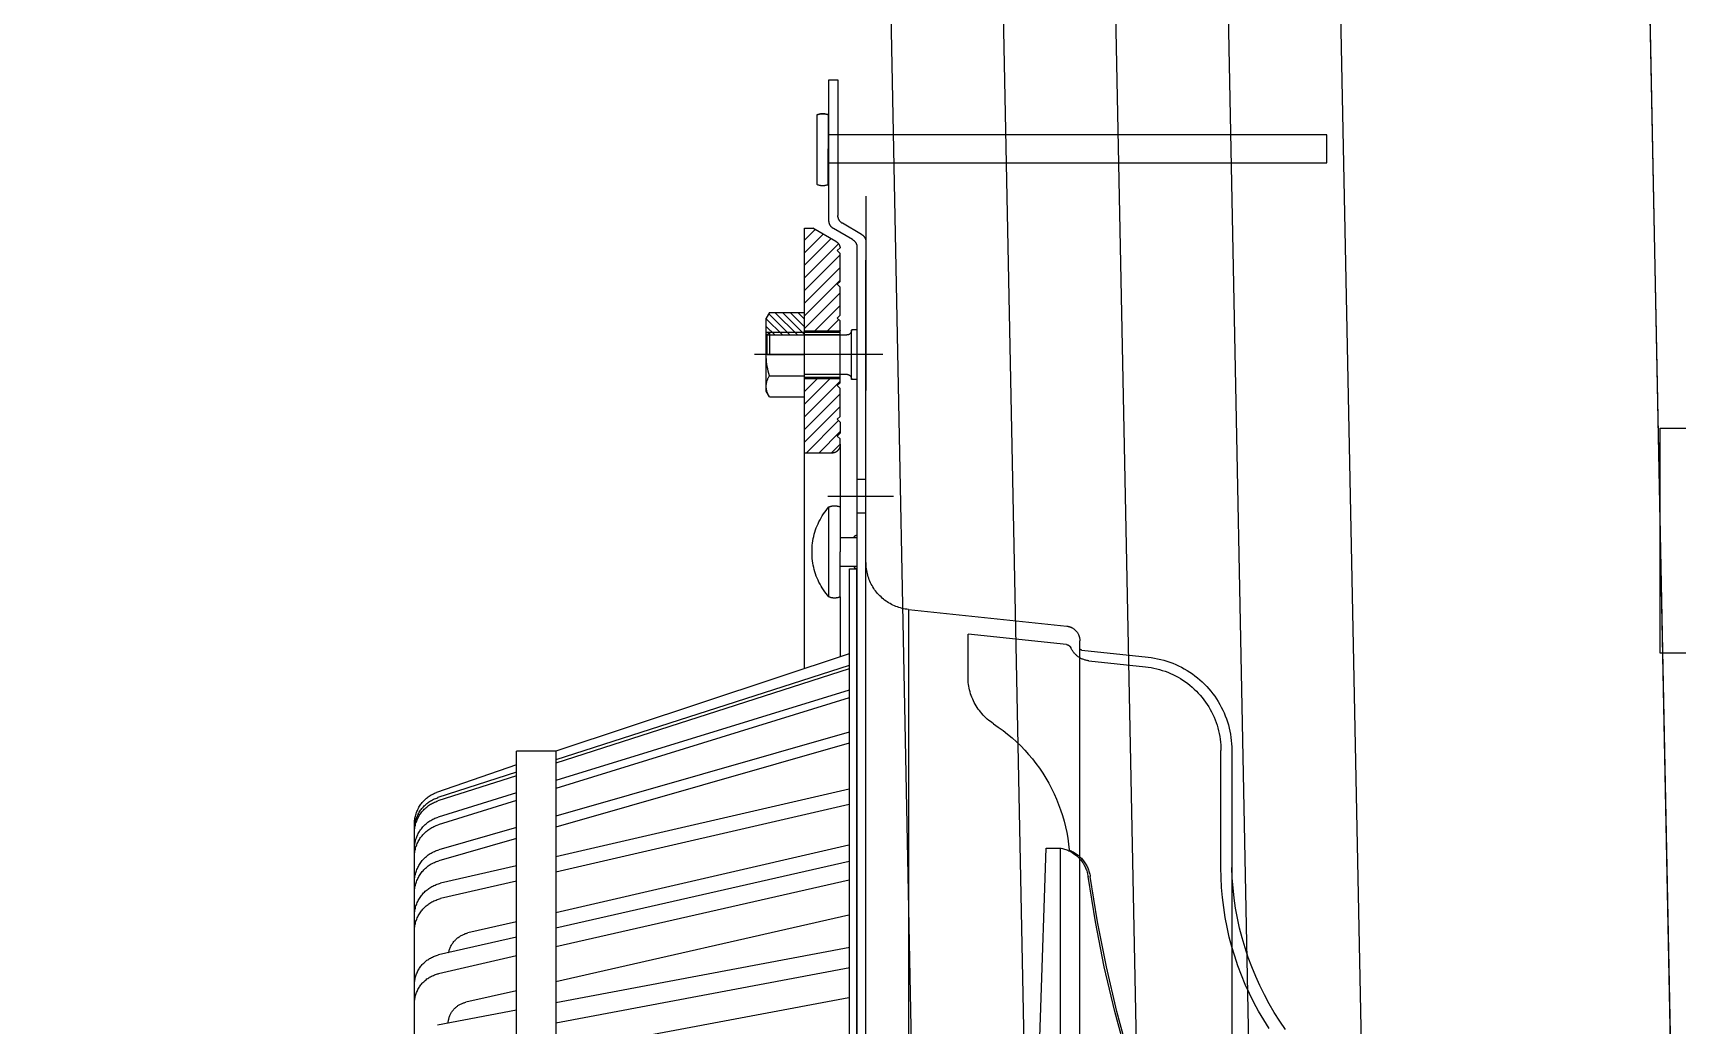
# Model space of a CAD drawing. Header units: centimetres. Extents: x 26569 to 160723, y -3143 to 14565.
# Drawn here: x 45809.12 to 45823.74, y 453.59 to 462.41 of the extents above; entities that cross this region are included whole.
import ezdxf

# ---------------------------------------------------------------- set-up
doc = ezdxf.new("R2010")
doc.units = ezdxf.units.CM
doc.header["$LTSCALE"] = 100
for name, color, linetype in [('A-ELEV-01', 255, 'Continuous'), ('A-WALL-INSL', 249, 'Continuous'), ('A-WALL-SNWPNL', 200, 'Continuous'), ('M-PIPE', 235, 'Continuous'), ('S-STEL', 3, 'Continuous')]:
    doc.layers.add(name, color=color, linetype=linetype)
doc.linetypes.add('BATTING', pattern='A,0.00254,-2.54,[134,ltypeshp.shx,S=2.54,R=0,X=-2.54,Y=0],-5.08,[134,ltypeshp.shx,S=2.54,R=180,X=2.54,Y=0],-2.54', length=10.16254)

# ---------------------------------------------------------------- blocks, each defined once
blk = doc.blocks.new('SYPHONKES')
at = {"linetype": 'ByBlock', "lineweight": -2}
for points in [[(-9.959, 21.149), (-9.98, 21.149), (-10.001, 21.148), (-10.022, 21.146), (-10.043, 21.143), (-10.063, 21.14), (-10.084, 21.136), (-10.104, 21.131), (-10.125, 21.126), (-10.145, 21.12), (-10.164, 21.113), (-10.184, 21.105), (-10.203, 21.097), (-10.222, 21.088), (-10.241, 21.079), (-10.259, 21.069), (-10.277, 21.058), (-10.295, 21.047), (-10.312, 21.035), (-10.329, 21.022), (-10.345, 21.009), (-10.361, 20.995), (-10.376, 20.981), (-10.391, 20.966), (-10.405, 20.95), (-10.419, 20.935), (-10.432, 20.918), (-10.445, 20.902), (-10.457, 20.884), (-10.468, 20.867), (-10.479, 20.849), (-10.489, 20.831), (-10.499, 20.812), (-10.508, 20.793), (-10.516, 20.774), (-10.523, 20.754)], [(-9.859, 21.149), (-9.88, 21.149), (-9.9, 21.148), (-9.92, 21.146), (-9.941, 21.144), (-9.961, 21.141), (-9.981, 21.137), (-10.001, 21.132), (-10.021, 21.127), (-10.04, 21.121), (-10.06, 21.115), (-10.079, 21.108), (-10.098, 21.1), (-10.116, 21.091), (-10.135, 21.082), (-10.153, 21.073), (-10.17, 21.062), (-10.188, 21.051), (-10.205, 21.04), (-10.221, 21.028), (-10.237, 21.015), (-10.253, 21.002), (-10.268, 20.988), (-10.283, 20.974), (-10.297, 20.959), (-10.311, 20.944), (-10.324, 20.929), (-10.337, 20.913), (-10.349, 20.896), (-10.36, 20.879), (-10.371, 20.862), (-10.382, 20.844), (-10.392, 20.826), (-10.401, 20.808), (-10.409, 20.79), (-10.417, 20.771), (-10.424, 20.752), (-10.431, 20.732)], [(-9.799, 21.149), (-9.82, 21.149), (-9.84, 21.148), (-9.86, 21.146), (-9.881, 21.144), (-9.901, 21.141), (-9.921, 21.137), (-9.941, 21.132), (-9.961, 21.127), (-9.98, 21.121), (-10, 21.115), (-10.019, 21.108), (-10.038, 21.1), (-10.057, 21.091), (-10.075, 21.082), (-10.093, 21.073), (-10.111, 21.062), (-10.128, 21.051), (-10.145, 21.04), (-10.161, 21.028), (-10.177, 21.015), (-10.193, 21.002), (-10.208, 20.988), (-10.223, 20.974), (-10.237, 20.96), (-10.251, 20.944), (-10.264, 20.929), (-10.277, 20.913), (-10.289, 20.896), (-10.301, 20.879), (-10.312, 20.862), (-10.322, 20.844), (-10.332, 20.826), (-10.341, 20.808), (-10.349, 20.79), (-10.357, 20.771), (-10.365, 20.752), (-10.371, 20.732)], [(-9.512, 21.149), (-9.533, 21.149), (-9.553, 21.148), (-9.574, 21.146), (-9.595, 21.144), (-9.615, 21.14), (-9.635, 21.136), (-9.655, 21.132), (-9.675, 21.127), (-9.695, 21.121), (-9.715, 21.114), (-9.734, 21.107), (-9.753, 21.099), (-9.772, 21.09), (-9.79, 21.081), (-9.808, 21.071), (-9.826, 21.061), (-9.843, 21.05), (-9.86, 21.038), (-9.877, 21.026), (-9.893, 21.013), (-9.909, 21), (-9.924, 20.986), (-9.939, 20.971), (-9.953, 20.956), (-9.967, 20.941), (-9.98, 20.925), (-9.993, 20.909), (-10.005, 20.892), (-10.016, 20.875), (-10.027, 20.857), (-10.038, 20.84), (-10.047, 20.821), (-10.056, 20.803), (-10.065, 20.784), (-10.073, 20.765), (-10.08, 20.745), (-10.086, 20.726)], [(0.002, 21.149), (-9.959, 21.149)], [(-9.372, 21.149), (-9.393, 21.149), (-9.413, 21.148), (-9.434, 21.146), (-9.455, 21.144), (-9.475, 21.14), (-9.495, 21.136), (-9.515, 21.132), (-9.535, 21.127), (-9.555, 21.121), (-9.575, 21.114), (-9.594, 21.107), (-9.613, 21.099), (-9.632, 21.09), (-9.65, 21.081), (-9.668, 21.071), (-9.686, 21.061), (-9.703, 21.05), (-9.72, 21.038), (-9.737, 21.026), (-9.753, 21.013), (-9.769, 21), (-9.784, 20.986), (-9.799, 20.971), (-9.813, 20.956), (-9.827, 20.941), (-9.84, 20.925), (-9.853, 20.909), (-9.865, 20.892), (-9.876, 20.875), (-9.887, 20.857), (-9.898, 20.839), (-9.907, 20.821), (-9.916, 20.803), (-9.925, 20.784), (-9.933, 20.765), (-9.94, 20.745), (-9.946, 20.726)], [(-8.926, 21.149), (-8.947, 21.149), (-8.968, 21.148), (-8.988, 21.146), (-9.009, 21.143), (-9.03, 21.14), (-9.051, 21.136), (-9.071, 21.131), (-9.091, 21.126), (-9.111, 21.12), (-9.131, 21.113), (-9.151, 21.105), (-9.17, 21.097), (-9.189, 21.088), (-9.208, 21.079), (-9.226, 21.069), (-9.244, 21.058), (-9.262, 21.047), (-9.279, 21.035), (-9.295, 21.022), (-9.312, 21.009), (-9.328, 20.995), (-9.343, 20.981), (-9.358, 20.966), (-9.372, 20.951), (-9.386, 20.935), (-9.399, 20.918), (-9.412, 20.902), (-9.424, 20.885), (-9.435, 20.867), (-9.446, 20.849), (-9.456, 20.831), (-9.465, 20.812), (-9.474, 20.793), (-9.483, 20.774), (-9.49, 20.754), (-9.497, 20.734), (-9.503, 20.714)], [(-8.731, 21.149), (-8.752, 21.149), (-8.772, 21.148), (-8.793, 21.146), (-8.814, 21.143), (-8.835, 21.14), (-8.855, 21.136), (-8.876, 21.131), (-8.896, 21.126), (-8.916, 21.12), (-8.936, 21.113), (-8.956, 21.105), (-8.975, 21.097), (-8.994, 21.088), (-9.013, 21.079), (-9.031, 21.069), (-9.049, 21.058), (-9.066, 21.047), (-9.084, 21.035), (-9.1, 21.022), (-9.117, 21.009), (-9.132, 20.995), (-9.148, 20.981), (-9.163, 20.966), (-9.177, 20.951), (-9.191, 20.935), (-9.204, 20.918), (-9.216, 20.902), (-9.228, 20.885), (-9.24, 20.867), (-9.251, 20.849), (-9.261, 20.831), (-9.27, 20.812), (-9.279, 20.793), (-9.287, 20.774), (-9.295, 20.754), (-9.302, 20.734), (-9.308, 20.714)], [(-8.323, 21.149), (-8.344, 21.149), (-8.364, 21.148), (-8.385, 21.146), (-8.406, 21.144), (-8.426, 21.14), (-8.446, 21.136), (-8.466, 21.132), (-8.486, 21.127), (-8.506, 21.121), (-8.526, 21.114), (-8.545, 21.107), (-8.564, 21.099), (-8.583, 21.09), (-8.602, 21.081), (-8.62, 21.071), (-8.638, 21.06), (-8.655, 21.049), (-8.672, 21.037), (-8.689, 21.025), (-8.705, 21.012), (-8.721, 20.999), (-8.736, 20.985), (-8.751, 20.97), (-8.765, 20.955), (-8.779, 20.94), (-8.792, 20.924), (-8.805, 20.907), (-8.817, 20.89), (-8.828, 20.873), (-8.839, 20.856), (-8.849, 20.838), (-8.859, 20.819), (-8.868, 20.801), (-8.876, 20.782), (-8.884, 20.763), (-8.891, 20.743), (-8.898, 20.723), (-8.903, 20.704), (-8.908, 20.683)], [(-8.049, 21.149), (-8.07, 21.149), (-8.091, 21.148), (-8.111, 21.146), (-8.132, 21.144), (-8.152, 21.14), (-8.173, 21.136), (-8.193, 21.132), (-8.213, 21.127), (-8.233, 21.121), (-8.252, 21.114), (-8.272, 21.107), (-8.291, 21.099), (-8.309, 21.09), (-8.328, 21.081), (-8.346, 21.071), (-8.364, 21.06), (-8.381, 21.049), (-8.398, 21.037), (-8.415, 21.025), (-8.431, 21.012), (-8.447, 20.999), (-8.462, 20.985), (-8.477, 20.97), (-8.491, 20.955), (-8.505, 20.94), (-8.518, 20.924), (-8.531, 20.907), (-8.543, 20.891), (-8.555, 20.873), (-8.565, 20.856), (-8.576, 20.838), (-8.585, 20.819), (-8.594, 20.801), (-8.603, 20.782), (-8.61, 20.763), (-8.617, 20.743), (-8.624, 20.723), (-8.63, 20.704), (-8.635, 20.683)], [(-7.096, 21.149), (-7.115, 21.149), (-7.134, 21.148), (-7.153, 21.146), (-7.172, 21.144), (-7.191, 21.141), (-7.209, 21.137), (-7.228, 21.133), (-7.246, 21.128), (-7.264, 21.123), (-7.282, 21.117), (-7.3, 21.11), (-7.318, 21.103), (-7.335, 21.095), (-7.352, 21.086), (-7.369, 21.077), (-7.385, 21.067), (-7.401, 21.057), (-7.417, 21.046), (-7.432, 21.035), (-7.447, 21.023), (-7.461, 21.011), (-7.475, 20.998), (-7.489, 20.984), (-7.502, 20.971), (-7.514, 20.956), (-7.527, 20.942), (-7.538, 20.927), (-7.549, 20.911), (-7.56, 20.895), (-7.57, 20.879), (-7.579, 20.863), (-7.588, 20.846), (-7.596, 20.829), (-7.604, 20.811), (-7.611, 20.793), (-7.617, 20.776), (-7.623, 20.757), (-7.628, 20.739), (-7.633, 20.721)], [(-6.764, 21.149), (-6.783, 21.149), (-6.802, 21.148), (-6.821, 21.146), (-6.839, 21.144), (-6.858, 21.141), (-6.877, 21.137), (-6.895, 21.133), (-6.914, 21.128), (-6.932, 21.123), (-6.95, 21.117), (-6.968, 21.11), (-6.985, 21.103), (-7.003, 21.095), (-7.02, 21.086), (-7.036, 21.077), (-7.053, 21.067), (-7.069, 21.057), (-7.084, 21.046), (-7.1, 21.035), (-7.114, 21.023), (-7.129, 21.011), (-7.143, 20.998), (-7.156, 20.984), (-7.169, 20.971), (-7.182, 20.956), (-7.194, 20.942), (-7.206, 20.927), (-7.217, 20.911), (-7.227, 20.895), (-7.237, 20.879), (-7.247, 20.863), (-7.256, 20.846), (-7.264, 20.829), (-7.271, 20.811), (-7.278, 20.794), (-7.285, 20.776), (-7.291, 20.758), (-7.296, 20.739), (-7.3, 20.721)], [(-11.013, 19.334), (-10.523, 20.754)], [(-10.881, 19.332), (-10.431, 20.732)], [(-10.821, 19.332), (-10.371, 20.732)], [(-10.516, 19.332), (-10.086, 20.726)], [(-10.377, 19.332), (-9.946, 20.726)], [(-9.9, 19.332), (-9.503, 20.714)], [(-9.705, 19.332), (-9.308, 20.714)], [(-9.22, 19.332), (-8.908, 20.683)], [(-8.946, 19.332), (-8.635, 20.683)], [(-7.673, 20.54), (-7.688, 20.537), (-7.703, 20.533), (-7.718, 20.529), (-7.733, 20.524), (-7.748, 20.518), (-7.763, 20.512), (-7.777, 20.506), (-7.791, 20.499), (-7.805, 20.492), (-7.818, 20.484), (-7.832, 20.475), (-7.845, 20.467), (-7.857, 20.457), (-7.87, 20.448), (-7.882, 20.438), (-7.893, 20.427), (-7.905, 20.416), (-7.915, 20.405), (-7.926, 20.393), (-7.936, 20.381), (-7.946, 20.369), (-7.955, 20.356), (-7.964, 20.343), (-7.972, 20.33), (-7.98, 20.316), (-7.987, 20.302), (-7.994, 20.288), (-8, 20.274), (-8.006, 20.259), (-8.012, 20.244), (-8.016, 20.229), (-8.021, 20.214), (-8.024, 20.199)], [(-7.949, 19.332), (-7.633, 20.721)], [(-7.616, 19.332), (-7.3, 20.721)], [(-6.422, 20.548), (-6.435, 20.547), (-6.449, 20.546), (-6.463, 20.544), (-6.476, 20.542), (-6.489, 20.539), (-6.503, 20.536), (-6.516, 20.532), (-6.529, 20.528), (-6.542, 20.523), (-6.554, 20.518), (-6.567, 20.513), (-6.579, 20.507), (-6.591, 20.501), (-6.603, 20.494), (-6.615, 20.487), (-6.626, 20.479), (-6.637, 20.471), (-6.648, 20.463), (-6.659, 20.455), (-6.669, 20.446), (-6.679, 20.436), (-6.689, 20.427), (-6.698, 20.417), (-6.707, 20.406), (-6.716, 20.396), (-6.724, 20.385), (-6.732, 20.374), (-6.739, 20.362), (-6.747, 20.351), (-6.753, 20.339), (-6.76, 20.327), (-6.765, 20.314), (-6.771, 20.302), (-6.776, 20.289), (-6.78, 20.276), (-6.785, 20.263), (-6.788, 20.25), (-6.792, 20.237)], [(-6.653, 19.332), (-6.387, 20.741)], [(-8.224, 19.332), (-8.024, 20.199)], [(-6.997, 19.332), (-6.792, 20.237)], [(-11.256, 18.631), (-11.256, 19.332)], [(0.002, 19.332), (-11.256, 19.332)], [(-12.986, 13.415), (-11.255, 18.634)], [(-12.781, 13.413), (-11.105, 18.631)], [(-12.721, 13.413), (-11.046, 18.631)], [(-12.344, 13.413), (-10.733, 18.631)], [(-12.203, 13.416), (-10.593, 18.631)], [(-11.597, 13.416), (-10.101, 18.631)], [(-11.402, 13.416), (-9.906, 18.631)], [(-11.256, 18.631), (0.002, 18.631)], [(-10.582, 13.416), (-9.381, 18.631)], [(-10.309, 13.416), (-9.107, 18.631)], [(-9.584, 13.423), (-8.385, 18.631)], [(-9.293, 13.416), (-8.108, 18.631)], [(-8.961, 13.416), (-7.776, 18.631)], [(-8.34, 13.423), (-7.156, 18.631)], [(-7.768, 13.404), (-6.784, 18.631)], [(-7.403, 13.404), (-6.42, 18.631)], [(-6.874, 13.423), (-5.895, 18.631)], [(-18.307, 12.818), (-18.307, 15.097)], [(-19.057, 14.833), (-18.957, 14.891)], [(-19.057, 14.833), (-19.057, 14.211)], [(-18.657, 14.334), (-19.057, 14.735)], [(-18.657, 14.469), (-19.034, 14.846)], [(-17.657, 14.891), (-18.957, 14.891)], [(-18.657, 14.604), (-18.943, 14.891)], [(-18.657, 14.739), (-18.809, 14.891)], [(-18.707, 14.891), (-18.707, 13.576)], [(-18.657, 14.876), (-18.707, 14.826)], [(-18.307, 14.826), (-18.707, 14.826)], [(-18.657, 14.873), (-18.674, 14.891)], [(-18.657, 14.891), (-18.657, 13.456)], [(-18.307, 14.876), (-18.657, 14.876)], [(-17.932, 14.833), (-17.972, 14.845), (-18.013, 14.855), (-18.054, 14.865), (-18.096, 14.873), (-18.138, 14.879), (-18.18, 14.884), (-18.222, 14.888), (-18.264, 14.89), (-18.307, 14.891)], [(-18.307, 14.876), (-18.307, 14.211)], [(-17.556, 14.833), (-17.566, 14.839), (-17.575, 14.845), (-17.585, 14.85), (-17.595, 14.856), (-17.606, 14.861), (-17.616, 14.865), (-17.627, 14.869), (-17.638, 14.873), (-17.648, 14.877), (-17.659, 14.88), (-17.67, 14.882), (-17.682, 14.885), (-17.693, 14.887), (-17.704, 14.888), (-17.715, 14.889), (-17.727, 14.89), (-17.738, 14.891), (-17.75, 14.891), (-17.761, 14.89), (-17.772, 14.889), (-17.784, 14.888), (-17.795, 14.887), (-17.806, 14.885), (-17.817, 14.882), (-17.828, 14.88), (-17.839, 14.877), (-17.85, 14.873), (-17.861, 14.869), (-17.872, 14.865), (-17.882, 14.861), (-17.892, 14.856), (-17.902, 14.85), (-17.912, 14.845), (-17.922, 14.839), (-17.932, 14.833)], [(-17.932, 14.833), (-17.932, 14.211)], [(-17.556, 14.833), (-17.657, 14.891)], [(-17.556, 14.833), (-17.556, 14.211)], [(-18.668, 14.211), (-19.057, 14.6)], [(-18.802, 14.211), (-19.057, 14.466)], [(-20.557, 14.211), (-20.557, 14.061)], [(-16.557, 14.211), (-20.557, 14.211)], [(-20.32, 13.651), (-20.557, 14.061)], [(-20.534, 14.021), (-20.344, 14.211)], [(-20.452, 13.879), (-20.12, 14.211)], [(-20.37, 13.736), (-19.895, 14.211)], [(-20.278, 13.604), (-19.671, 14.211)], [(-20.081, 13.576), (-19.446, 14.211)], [(-19.857, 13.576), (-19.222, 14.211)], [(-19.632, 13.576), (-18.997, 14.211)], [(-19.408, 13.576), (-18.773, 14.211)], [(-18.937, 14.211), (-19.057, 14.331)], [(-18.732, 14.211), (-18.732, 13.576)], [(-18.657, 13.576), (-18.657, 14.211)], [(-17.957, 14.211), (-17.957, 13.456)], [(-17.907, 14.211), (-17.907, 13.576)], [(-17.882, 14.211), (-17.882, 13.576)], [(-17.882, 14.204), (-17.875, 14.211)], [(-17.882, 13.979), (-17.65, 14.211)], [(-17.882, 13.755), (-17.426, 14.211)], [(-17.836, 13.576), (-17.201, 14.211)], [(-17.612, 13.576), (-16.977, 14.211)], [(-17.387, 13.576), (-16.752, 14.211)], [(-17.135, 13.603), (-16.557, 14.182)], [(-16.557, 13.726), (-16.557, 14.211)], [(-12.723, 14.211), (-16.557, 14.211)], [(-14.799, 14.076), (-14.839, 14.075), (-14.879, 14.074), (-14.918, 14.071), (-14.958, 14.066), (-14.997, 14.061), (-15.036, 14.054), (-15.075, 14.045), (-15.113, 14.036), (-15.152, 14.025), (-15.19, 14.013), (-15.227, 14), (-15.264, 13.985), (-15.3, 13.969), (-15.336, 13.952), (-15.372, 13.934), (-15.406, 13.915), (-15.44, 13.894), (-15.474, 13.873), (-15.506, 13.85), (-15.538, 13.826), (-15.569, 13.801), (-15.599, 13.776)], [(-13.999, 13.776), (-14.029, 13.801), (-14.06, 13.826), (-14.092, 13.85), (-14.125, 13.873), (-14.158, 13.894), (-14.192, 13.915), (-14.227, 13.934), (-14.262, 13.952), (-14.298, 13.969), (-14.334, 13.985), (-14.371, 14), (-14.409, 14.013), (-14.447, 14.025), (-14.485, 14.036), (-14.523, 14.045), (-14.562, 14.054), (-14.601, 14.061), (-14.641, 14.066), (-14.68, 14.071), (-14.72, 14.074), (-14.759, 14.075), (-14.799, 14.076)], [(-23.196, 13.776), (-23.196, 13.616)], [(-20.688, 13.776), (-23.196, 13.776)], [(-22.574, 13.986), (-22.577, 13.977), (-22.58, 13.969), (-22.583, 13.96), (-22.585, 13.952), (-22.587, 13.943), (-22.589, 13.934), (-22.591, 13.926), (-22.592, 13.917), (-22.593, 13.908), (-22.593, 13.899), (-22.594, 13.89), (-22.594, 13.881), (-22.593, 13.872), (-22.593, 13.863), (-22.592, 13.854), (-22.591, 13.846), (-22.589, 13.837), (-22.587, 13.828), (-22.585, 13.819), (-22.583, 13.811), (-22.58, 13.802), (-22.577, 13.794), (-22.574, 13.786)], [(-22.571, 13.986), (-22.574, 13.977), (-22.577, 13.969), (-22.58, 13.96), (-22.582, 13.952), (-22.584, 13.943), (-22.586, 13.934), (-22.588, 13.926), (-22.589, 13.917), (-22.59, 13.908), (-22.591, 13.899), (-22.591, 13.89), (-22.591, 13.881), (-22.591, 13.872), (-22.59, 13.863), (-22.589, 13.854), (-22.588, 13.846), (-22.586, 13.837), (-22.584, 13.828), (-22.582, 13.819), (-22.58, 13.811), (-22.577, 13.802), (-22.574, 13.794), (-22.571, 13.786)], [(-21.33, 13.986), (-22.574, 13.986)], [(-22.574, 13.786), (-21.966, 13.786)], [(-22.216, 4.917), (-22.216, 13.776)], [(-21.33, 13.786), (-21.966, 13.786)], [(-21.716, 13.776), (-21.716, 4.917)], [(-21.33, 13.786), (-21.326, 13.794), (-21.323, 13.802), (-21.321, 13.811), (-21.318, 13.819), (-21.316, 13.828), (-21.314, 13.837), (-21.313, 13.846), (-21.311, 13.854), (-21.311, 13.863), (-21.31, 13.872), (-21.31, 13.881), (-21.31, 13.89), (-21.31, 13.899), (-21.311, 13.908), (-21.311, 13.917), (-21.313, 13.926), (-21.314, 13.934), (-21.316, 13.943), (-21.318, 13.952), (-21.321, 13.96), (-21.323, 13.969), (-21.326, 13.977), (-21.33, 13.986)], [(-20.549, 13.696), (-20.552, 13.7), (-20.555, 13.705), (-20.558, 13.709), (-20.561, 13.714), (-20.565, 13.718), (-20.568, 13.722), (-20.572, 13.726), (-20.576, 13.73), (-20.58, 13.733), (-20.584, 13.737), (-20.588, 13.74), (-20.592, 13.744), (-20.596, 13.747), (-20.601, 13.75), (-20.606, 13.753), (-20.61, 13.755), (-20.615, 13.758), (-20.62, 13.76), (-20.625, 13.763), (-20.63, 13.765), (-20.635, 13.767), (-20.64, 13.768), (-20.645, 13.77), (-20.65, 13.771), (-20.656, 13.772), (-20.661, 13.773), (-20.666, 13.774), (-20.672, 13.775), (-20.677, 13.775), (-20.682, 13.775), (-20.688, 13.776)], [(-19.183, 13.576), (-18.732, 14.027)], [(-18.933, 13.601), (-18.732, 13.803)], [(-16.938, 13.576), (-16.557, 13.957)], [(-15.787, 12.624), (-15.787, 13.795)], [(-15.599, 13.776), (-15.602, 13.767), (-15.605, 13.759), (-15.608, 13.75), (-15.611, 13.742), (-15.613, 13.733), (-15.615, 13.724), (-15.616, 13.716), (-15.617, 13.707), (-15.618, 13.698), (-15.619, 13.689), (-15.619, 13.68), (-15.619, 13.671), (-15.619, 13.662), (-15.618, 13.653), (-15.617, 13.644), (-15.616, 13.636), (-15.615, 13.627), (-15.613, 13.618), (-15.611, 13.609), (-15.608, 13.601), (-15.605, 13.592), (-15.602, 13.584), (-15.599, 13.576)], [(-13.999, 13.776), (-15.599, 13.776)], [(-13.999, 13.576), (-13.996, 13.584), (-13.993, 13.592), (-13.99, 13.601), (-13.988, 13.609), (-13.986, 13.618), (-13.984, 13.627), (-13.982, 13.636), (-13.981, 13.644), (-13.98, 13.653), (-13.979, 13.662), (-13.979, 13.671), (-13.979, 13.68), (-13.979, 13.689), (-13.98, 13.698), (-13.981, 13.707), (-13.982, 13.716), (-13.984, 13.724), (-13.986, 13.733), (-13.988, 13.742), (-13.99, 13.75), (-13.993, 13.759), (-13.996, 13.767), (-13.999, 13.776)], [(-23.196, 13.616), (-20.78, 13.616)], [(-20.642, 13.536), (-20.644, 13.54), (-20.647, 13.545), (-20.65, 13.549), (-20.654, 13.554), (-20.657, 13.558), (-20.661, 13.562), (-20.664, 13.566), (-20.668, 13.57), (-20.672, 13.573), (-20.676, 13.577), (-20.68, 13.58), (-20.684, 13.584), (-20.689, 13.587), (-20.693, 13.59), (-20.698, 13.593), (-20.703, 13.595), (-20.707, 13.598), (-20.712, 13.6), (-20.717, 13.603), (-20.722, 13.605), (-20.727, 13.607), (-20.732, 13.608), (-20.738, 13.61), (-20.743, 13.611), (-20.748, 13.612), (-20.753, 13.613), (-20.759, 13.614), (-20.764, 13.615), (-20.769, 13.615), (-20.775, 13.615), (-20.78, 13.616)], [(-20.445, 13.196), (-20.642, 13.536)], [(-20.353, 13.356), (-20.549, 13.696)], [(-20.32, 13.651), (-20.317, 13.646), (-20.315, 13.642), (-20.312, 13.637), (-20.308, 13.633), (-20.305, 13.629), (-20.302, 13.625), (-20.298, 13.622), (-20.295, 13.618), (-20.291, 13.614), (-20.287, 13.611), (-20.283, 13.608), (-20.279, 13.604), (-20.274, 13.601), (-20.27, 13.599), (-20.266, 13.596), (-20.261, 13.593), (-20.256, 13.591), (-20.252, 13.589), (-20.247, 13.587), (-20.242, 13.585), (-20.237, 13.583), (-20.232, 13.582), (-20.227, 13.58), (-20.222, 13.579), (-20.217, 13.578), (-20.212, 13.577), (-20.207, 13.576)], [(-20.158, 13.626), (-20.207, 13.576)], [(-20.108, 13.576), (-20.158, 13.626)], [(-19.608, 13.576), (-20.108, 13.576)], [(-19.558, 13.626), (-19.608, 13.576)], [(-19.508, 13.576), (-19.558, 13.626)], [(-19.008, 13.576), (-19.508, 13.576)], [(-18.958, 13.626), (-19.008, 13.576)], [(-18.908, 13.576), (-18.958, 13.626)], [(-18.707, 13.576), (-18.908, 13.576)], [(-18.737, 13.376), (-18.734, 13.376), (-18.731, 13.376), (-18.729, 13.376), (-18.726, 13.376), (-18.723, 13.377), (-18.721, 13.377), (-18.718, 13.378), (-18.715, 13.379), (-18.713, 13.379), (-18.71, 13.38), (-18.707, 13.381), (-18.705, 13.382), (-18.702, 13.383), (-18.7, 13.385), (-18.698, 13.386), (-18.695, 13.387), (-18.693, 13.389), (-18.691, 13.39), (-18.688, 13.392), (-18.686, 13.394), (-18.684, 13.395), (-18.682, 13.397), (-18.68, 13.399), (-18.678, 13.401), (-18.676, 13.403), (-18.675, 13.405), (-18.673, 13.407), (-18.671, 13.409), (-18.67, 13.412), (-18.668, 13.414), (-18.667, 13.416), (-18.666, 13.419), (-18.665, 13.421), (-18.663, 13.424), (-18.662, 13.426), (-18.661, 13.429), (-18.661, 13.431), (-18.66, 13.434), (-18.659, 13.437), (-18.658, 13.439), (-18.658, 13.442), (-18.658, 13.445), (-18.657, 13.447), (-18.657, 13.45), (-18.657, 13.453), (-18.657, 13.456)], [(-18.734, 13.576), (-18.732, 13.578)], [(-17.907, 13.576), (-18.707, 13.576)], [(-17.957, 13.456), (-17.957, 13.453), (-17.957, 13.45), (-17.956, 13.447), (-17.956, 13.445), (-17.956, 13.442), (-17.955, 13.439), (-17.955, 13.437), (-17.954, 13.434), (-17.953, 13.431), (-17.952, 13.429), (-17.951, 13.426), (-17.95, 13.424), (-17.949, 13.421), (-17.948, 13.419), (-17.947, 13.416), (-17.945, 13.414), (-17.944, 13.412), (-17.942, 13.409), (-17.941, 13.407), (-17.939, 13.405), (-17.937, 13.403), (-17.935, 13.401), (-17.933, 13.399), (-17.931, 13.397), (-17.929, 13.395), (-17.927, 13.394), (-17.925, 13.392), (-17.923, 13.39), (-17.921, 13.389), (-17.918, 13.387), (-17.916, 13.386), (-17.914, 13.385), (-17.911, 13.383), (-17.909, 13.382), (-17.906, 13.381), (-17.904, 13.38), (-17.901, 13.379), (-17.898, 13.379), (-17.896, 13.378), (-17.893, 13.377), (-17.89, 13.377), (-17.888, 13.376), (-17.885, 13.376), (-17.882, 13.376), (-17.88, 13.376), (-17.877, 13.376)], [(-17.808, 13.576), (-17.907, 13.576)], [(-17.758, 13.626), (-17.808, 13.576)], [(-17.708, 13.576), (-17.758, 13.626)], [(-17.208, 13.576), (-17.708, 13.576)], [(-17.158, 13.626), (-17.208, 13.576)], [(-17.108, 13.576), (-17.158, 13.626)], [(-17.108, 13.576), (-16.908, 13.576)], [(-16.858, 13.626), (-16.908, 13.576)], [(-16.808, 13.576), (-16.858, 13.626)], [(-16.808, 13.576), (-16.858, 13.626)], [(-16.707, 13.576), (-16.808, 13.576)], [(-16.714, 13.576), (-16.557, 13.733)], [(-16.714, 13.576), (-15.6, 13.576)], [(-16.707, 13.576), (-16.702, 13.576), (-16.697, 13.576), (-16.691, 13.576), (-16.686, 13.577), (-16.681, 13.578), (-16.676, 13.579), (-16.671, 13.58), (-16.666, 13.581), (-16.661, 13.583), (-16.657, 13.584), (-16.652, 13.586), (-16.647, 13.588), (-16.642, 13.59), (-16.638, 13.592), (-16.633, 13.595), (-16.629, 13.597), (-16.625, 13.6), (-16.62, 13.603), (-16.616, 13.606), (-16.612, 13.609), (-16.608, 13.613), (-16.604, 13.616), (-16.601, 13.62), (-16.597, 13.623), (-16.594, 13.627), (-16.59, 13.631), (-16.587, 13.635), (-16.584, 13.639), (-16.581, 13.643), (-16.579, 13.648), (-16.576, 13.652), (-16.574, 13.657), (-16.571, 13.661), (-16.569, 13.666), (-16.567, 13.671), (-16.565, 13.675), (-16.564, 13.68), (-16.562, 13.685), (-16.561, 13.69), (-16.56, 13.695), (-16.559, 13.7), (-16.558, 13.705), (-16.558, 13.71), (-16.557, 13.715), (-16.557, 13.72), (-16.557, 13.726)], [(-15.599, 13.576), (-14.799, 13.576)], [(-15.049, 13.276), (-15.049, 13.576)], [(-13.999, 13.576), (-14.799, 13.576)], [(-14.549, 13.576), (-14.549, 13.276)], [(-14, 13.576), (-12.934, 13.576)], [(-20.445, 13.196), (-20.443, 13.191), (-20.44, 13.186), (-20.437, 13.182), (-20.433, 13.178), (-20.43, 13.173), (-20.426, 13.169), (-20.423, 13.165), (-20.419, 13.161), (-20.415, 13.158), (-20.411, 13.154), (-20.407, 13.151), (-20.403, 13.147), (-20.398, 13.144), (-20.394, 13.141), (-20.389, 13.138), (-20.384, 13.136), (-20.38, 13.133), (-20.375, 13.131), (-20.37, 13.129), (-20.365, 13.126), (-20.36, 13.125), (-20.355, 13.123), (-20.35, 13.121), (-20.344, 13.12), (-20.339, 13.119), (-20.334, 13.118), (-20.328, 13.117), (-20.323, 13.116), (-20.318, 13.116), (-20.312, 13.116), (-20.307, 13.116)], [(-20.353, 13.356), (-20.35, 13.351), (-20.347, 13.346), (-20.344, 13.342), (-20.341, 13.338), (-20.338, 13.333), (-20.334, 13.329), (-20.33, 13.325), (-20.327, 13.321), (-20.323, 13.318), (-20.319, 13.314), (-20.314, 13.311), (-20.31, 13.307), (-20.306, 13.304), (-20.301, 13.301), (-20.297, 13.298), (-20.292, 13.296), (-20.287, 13.293), (-20.282, 13.291), (-20.278, 13.289), (-20.273, 13.286), (-20.267, 13.285), (-20.262, 13.283), (-20.257, 13.281), (-20.252, 13.28), (-20.247, 13.279), (-20.241, 13.278), (-20.236, 13.277), (-20.231, 13.276), (-20.225, 13.276), (-20.22, 13.276), (-20.214, 13.276)], [(-20.214, 13.276), (-19.882, 13.276)], [(-20.214, 13.276), (19.882, 13.276)], [(-18.747, 13.276), (-18.747, 13.376)], [(-18.737, 13.376), (-18.743, 13.376)], [(-17.877, 13.376), (-18.737, 13.376)], [(-17.867, 13.376), (-17.877, 13.376)], [(-17.867, 13.276), (-17.867, 13.376)], [(-16.087, 13.115), (-16.087, 13.276)], [(-15.487, 13.115), (-15.487, 13.276)], [(-15.049, 13.327), (-15.051, 13.327), (-15.053, 13.327), (-15.054, 13.326), (-15.056, 13.326), (-15.058, 13.326), (-15.06, 13.326), (-15.061, 13.325), (-15.063, 13.325), (-15.065, 13.324), (-15.066, 13.324), (-15.068, 13.323), (-15.069, 13.322), (-15.071, 13.322), (-15.073, 13.321), (-15.074, 13.32), (-15.076, 13.319), (-15.077, 13.318), (-15.079, 13.317), (-15.08, 13.316), (-15.081, 13.315), (-15.083, 13.314), (-15.084, 13.313), (-15.085, 13.312), (-15.086, 13.31), (-15.088, 13.309), (-15.089, 13.308), (-15.09, 13.306), (-15.091, 13.305), (-15.092, 13.304), (-15.093, 13.302), (-15.094, 13.301), (-15.094, 13.299), (-15.095, 13.298), (-15.096, 13.296), (-15.097, 13.294), (-15.097, 13.293), (-15.098, 13.291), (-15.098, 13.289), (-15.099, 13.288), (-15.099, 13.286), (-15.099, 13.284), (-15.1, 13.283), (-15.1, 13.281), (-15.1, 13.279), (-15.1, 13.277), (-15.1, 13.276)], [(-14.498, 13.276), (-14.498, 13.277), (-14.498, 13.279), (-14.498, 13.281), (-14.499, 13.283), (-14.499, 13.284), (-14.499, 13.286), (-14.5, 13.288), (-14.5, 13.289), (-14.5, 13.291), (-14.501, 13.293), (-14.502, 13.294), (-14.502, 13.296), (-14.503, 13.298), (-14.504, 13.299), (-14.505, 13.301), (-14.506, 13.302), (-14.506, 13.304), (-14.507, 13.305), (-14.508, 13.306), (-14.51, 13.308), (-14.511, 13.309), (-14.512, 13.31), (-14.513, 13.312), (-14.514, 13.313), (-14.516, 13.314), (-14.517, 13.315), (-14.518, 13.316), (-14.52, 13.317), (-14.521, 13.318), (-14.523, 13.319), (-14.524, 13.32), (-14.526, 13.321), (-14.527, 13.322), (-14.529, 13.322), (-14.53, 13.323), (-14.532, 13.324), (-14.534, 13.324), (-14.535, 13.325), (-14.537, 13.325), (-14.539, 13.326), (-14.54, 13.326), (-14.542, 13.326), (-14.544, 13.326), (-14.546, 13.327), (-14.547, 13.327), (-14.549, 13.327)], [(-14.498, 13.41), (-14.498, 13.276)], [(0.002, 13.41), (-14.498, 13.41)], [(0.002, 13.276), (-14.498, 13.276)], [(-13.13, 13.41), (-13.19, 13.41)], [(-21.122, 13.117), (-17.67, 13.117)], [(-20.307, 13.116), (-19.986, 13.116)], [(14.612, 13.115), (-19.986, 13.116)], [(-13.776, 12.362), (-13.78, 12.391), (-13.784, 12.419), (-13.79, 12.447), (-13.796, 12.475), (-13.803, 12.503), (-13.812, 12.53), (-13.821, 12.558), (-13.831, 12.584), (-13.842, 12.611), (-13.854, 12.637), (-13.867, 12.663), (-13.88, 12.688), (-13.895, 12.713), (-13.91, 12.737), (-13.926, 12.76), (-13.943, 12.784), (-13.961, 12.806), (-13.979, 12.828), (-13.999, 12.849), (-14.019, 12.87), (-14.039, 12.89), (-14.061, 12.909), (-14.083, 12.927), (-14.105, 12.945), (-14.128, 12.962), (-14.152, 12.978), (-14.176, 12.993), (-14.201, 13.008), (-14.226, 13.021), (-14.252, 13.034), (-14.278, 13.046), (-14.304, 13.057), (-14.331, 13.067), (-14.358, 13.076), (-14.386, 13.084), (-14.414, 13.092), (-14.442, 13.098), (-14.47, 13.103), (-14.498, 13.108), (-14.527, 13.111), (-14.555, 13.113), (-14.584, 13.115), (-14.612, 13.115)], [(-13.776, 12.362), (-13.48, 9.545)], [(-13.776, 12.362), (13.78, 12.362)], [(-13.152, 9.552), (-13.336, 11.301)], [(-12.582, 11.301), (-13.336, 11.301)], [(-11.745, 10.848), (-11.764, 10.877), (-11.784, 10.904), (-11.805, 10.931), (-11.827, 10.958), (-11.85, 10.983), (-11.874, 11.008), (-11.898, 11.031), (-11.924, 11.054), (-11.95, 11.076), (-11.977, 11.098), (-12.004, 11.118), (-12.033, 11.137), (-12.061, 11.155), (-12.091, 11.173), (-12.121, 11.189), (-12.152, 11.204), (-12.183, 11.218), (-12.214, 11.231), (-12.246, 11.243), (-12.279, 11.254), (-12.312, 11.264), (-12.345, 11.273), (-12.378, 11.28), (-12.412, 11.287), (-12.445, 11.292), (-12.479, 11.296), (-12.514, 11.299), (-12.548, 11.301), (-12.582, 11.301)], [(-11.745, 10.848), (-11.686, 10.762), (-11.625, 10.678), (-11.56, 10.596), (-11.493, 10.517), (-11.423, 10.439), (-11.351, 10.364), (-11.276, 10.292), (-11.198, 10.223), (-11.118, 10.156), (-11.036, 10.092), (-10.952, 10.031), (-10.865, 9.972), (-10.777, 9.917), (-10.687, 9.865), (-10.595, 9.816), (-10.501, 9.771), (-10.406, 9.728), (-10.309, 9.689), (-10.211, 9.653), (-10.112, 9.621), (-10.012, 9.592), (-9.911, 9.567), (-9.809, 9.545), (-9.707, 9.527), (-9.604, 9.512), (-9.5, 9.501)], [(-0.5, 10.212), (-9.534, 9.912)], [(-9.534, 9.912), (-9.534, 9.662)], [(-9.534, 9.662), (0, 9.662)], [(-9.534, 9.662), (-9.53, 9.642), (-9.526, 9.622), (-9.521, 9.602), (-9.515, 9.582), (-9.508, 9.563), (-9.501, 9.543), (-9.494, 9.524), (-9.485, 9.506), (-9.476, 9.487), (-9.467, 9.469), (-9.457, 9.451), (-9.446, 9.434), (-9.434, 9.417), (-9.422, 9.4), (-9.41, 9.384), (-9.397, 9.368), (-9.383, 9.353), (-9.369, 9.338), (-9.354, 9.324), (-9.339, 9.31), (-9.324, 9.296), (-9.307, 9.284), (-9.291, 9.271), (-9.274, 9.26), (-9.257, 9.249), (-9.239, 9.238), (-9.221, 9.228), (-9.203, 9.219), (-9.184, 9.211), (-9.165, 9.203), (-9.146, 9.195), (-9.127, 9.189), (-9.107, 9.183), (-9.088, 9.177), (-9.068, 9.173), (-9.047, 9.169), (-9.027, 9.165)], [(-13.48, 9.545), (-13.479, 9.536), (-13.478, 9.527), (-13.476, 9.518), (-13.474, 9.51), (-13.472, 9.501), (-13.469, 9.493), (-13.466, 9.484), (-13.463, 9.476), (-13.46, 9.468), (-13.456, 9.46), (-13.452, 9.452), (-13.448, 9.444), (-13.443, 9.436), (-13.439, 9.429), (-13.434, 9.421), (-13.428, 9.414), (-13.423, 9.407), (-13.417, 9.401), (-13.411, 9.394), (-13.405, 9.388), (-13.399, 9.381), (-13.392, 9.376), (-13.385, 9.37), (-13.378, 9.364), (-13.371, 9.359), (-13.364, 9.354), (-13.356, 9.349), (-13.349, 9.345), (-13.341, 9.341), (-13.333, 9.337), (-13.325, 9.333), (-13.317, 9.33), (-13.308, 9.327), (-13.3, 9.324), (-13.291, 9.321), (-13.283, 9.319), (-13.274, 9.317), (-13.265, 9.315), (-13.257, 9.314), (-13.248, 9.313), (-13.239, 9.312), (-13.23, 9.312), (-13.221, 9.312)], [(-13.152, 9.552), (-13.152, 9.548), (-13.152, 9.545), (-13.151, 9.541), (-13.15, 9.538), (-13.149, 9.535), (-13.148, 9.531), (-13.147, 9.528), (-13.146, 9.525), (-13.144, 9.522), (-13.143, 9.519), (-13.141, 9.515), (-13.14, 9.512), (-13.138, 9.509), (-13.136, 9.507), (-13.134, 9.504), (-13.132, 9.501), (-13.13, 9.498), (-13.128, 9.496), (-13.125, 9.493), (-13.123, 9.491), (-13.12, 9.488), (-13.118, 9.486), (-13.115, 9.484), (-13.112, 9.482), (-13.11, 9.48), (-13.107, 9.478), (-13.104, 9.476), (-13.101, 9.474), (-13.098, 9.473), (-13.095, 9.471)], [(-12.863, 9.149), (-12.865, 9.163), (-12.867, 9.177), (-12.869, 9.19), (-12.873, 9.204), (-12.876, 9.217), (-12.88, 9.23), (-12.885, 9.243), (-12.89, 9.256), (-12.895, 9.269), (-12.901, 9.282), (-12.907, 9.294), (-12.914, 9.306), (-12.921, 9.318), (-12.928, 9.33), (-12.936, 9.341), (-12.944, 9.352), (-12.953, 9.363), (-12.962, 9.373), (-12.971, 9.383), (-12.981, 9.393), (-12.991, 9.403), (-13.002, 9.412), (-13.012, 9.421), (-13.023, 9.429), (-13.034, 9.437), (-13.046, 9.445), (-13.058, 9.452), (-13.07, 9.459), (-13.082, 9.465), (-13.095, 9.471)], [(-9.5, 9.501), (-9.492, 9.483), (-9.484, 9.464), (-9.475, 9.446), (-9.465, 9.428), (-9.455, 9.41), (-9.444, 9.393), (-9.433, 9.376), (-9.421, 9.36), (-9.408, 9.344), (-9.395, 9.328), (-9.381, 9.313), (-9.367, 9.298), (-9.353, 9.284), (-9.338, 9.27), (-9.322, 9.257), (-9.306, 9.244), (-9.29, 9.232), (-9.273, 9.221), (-9.256, 9.21), (-9.238, 9.199), (-9.22, 9.19), (-9.202, 9.18), (-9.183, 9.172), (-9.165, 9.164), (-9.146, 9.157), (-9.126, 9.15), (-9.107, 9.144), (-9.087, 9.139), (-9.067, 9.134), (-9.047, 9.13), (-9.027, 9.127)], [(13.225, 9.312), (-13.221, 9.312)], [(-13.051, 9.276), (-13.052, 9.277), (-13.052, 9.278), (-13.052, 9.28), (-13.052, 9.281), (-13.053, 9.282), (-13.053, 9.284), (-13.053, 9.285), (-13.054, 9.286), (-13.055, 9.288), (-13.055, 9.289), (-13.056, 9.29), (-13.056, 9.291), (-13.057, 9.292), (-13.058, 9.294), (-13.059, 9.295), (-13.059, 9.296), (-13.06, 9.297), (-13.061, 9.298), (-13.062, 9.299), (-13.063, 9.3), (-13.064, 9.301), (-13.065, 9.302), (-13.066, 9.303), (-13.067, 9.303), (-13.068, 9.304), (-13.069, 9.305), (-13.07, 9.306), (-13.072, 9.306), (-13.073, 9.307), (-13.074, 9.308), (-13.075, 9.308), (-13.077, 9.309), (-13.078, 9.309), (-13.079, 9.31), (-13.08, 9.31), (-13.082, 9.31), (-13.083, 9.311), (-13.084, 9.311), (-13.086, 9.311), (-13.087, 9.311), (-13.088, 9.312), (-13.09, 9.312), (-13.091, 9.312)], [(-13.051, 9.276), (-12.927, 8.097)], [(-12.863, 9.149), (-12.757, 8.145)], [(-0.6, 6.24), (-1.313, 6.636), (-2.039, 7.008), (-2.778, 7.354), (-3.528, 7.675), (-4.289, 7.969), (-5.06, 8.237), (-5.84, 8.477), (-6.627, 8.691), (-7.421, 8.877), (-8.222, 9.035), (-9.027, 9.165)], [(-0.6, 6.201), (-1.313, 6.598), (-2.039, 6.97), (-2.778, 7.316), (-3.528, 7.636), (-4.289, 7.931), (-5.06, 8.198), (-5.84, 8.439), (-6.627, 8.652), (-7.421, 8.838), (-8.222, 8.997), (-9.027, 9.127)], [(-12.928, 8.097), (-12.921, 8.041), (-12.912, 7.985), (-12.901, 7.929), (-12.889, 7.874), (-12.874, 7.819), (-12.858, 7.765), (-12.84, 7.711), (-12.82, 7.658), (-12.798, 7.606), (-12.774, 7.554), (-12.749, 7.504), (-12.722, 7.454), (-12.693, 7.405), (-12.663, 7.357), (-12.631, 7.31), (-12.598, 7.265), (-12.562, 7.22), (-12.526, 7.177), (-12.488, 7.135), (-12.449, 7.094), (-12.408, 7.055), (-12.366, 7.017), (-12.322, 6.98), (-12.278, 6.945), (-12.232, 6.912), (-12.185, 6.88), (-12.137, 6.85), (-12.088, 6.821), (-12.038, 6.795), (-11.988, 6.769), (-11.936, 6.746), (-11.884, 6.724), (-11.831, 6.705), (-11.777, 6.686), (-11.723, 6.67), (-11.668, 6.656), (-11.613, 6.644), (-11.557, 6.633), (-11.501, 6.624), (-11.445, 6.618), (-11.388, 6.613), (-11.332, 6.61), (-11.275, 6.609)], [(-12.757, 8.145), (-12.751, 8.094), (-12.743, 8.043), (-12.734, 7.993), (-12.722, 7.943), (-12.709, 7.894), (-12.694, 7.845), (-12.678, 7.796), (-12.66, 7.749), (-12.64, 7.701), (-12.619, 7.655), (-12.596, 7.609), (-12.572, 7.564), (-12.546, 7.52), (-12.519, 7.477), (-12.49, 7.435), (-12.46, 7.393), (-12.428, 7.353), (-12.395, 7.314), (-12.361, 7.276), (-12.325, 7.239), (-12.288, 7.204), (-12.25, 7.17), (-12.211, 7.137), (-12.171, 7.105), (-12.129, 7.075), (-12.087, 7.046), (-12.044, 7.019), (-12, 6.993), (-11.955, 6.969), (-11.909, 6.946), (-11.862, 6.925), (-11.815, 6.906), (-11.767, 6.888), (-11.719, 6.871), (-11.67, 6.857), (-11.62, 6.844), (-11.57, 6.833), (-11.52, 6.823), (-11.47, 6.815), (-11.419, 6.809), (-11.368, 6.805), (-11.317, 6.802), (-11.266, 6.801)], [(-9.186, 6.801), (-11.266, 6.801)], [(-6.328, 5.946), (-6.479, 6.041), (-6.632, 6.131), (-6.789, 6.216), (-6.948, 6.295), (-7.11, 6.369), (-7.274, 6.437), (-7.441, 6.5), (-7.61, 6.557), (-7.78, 6.608), (-7.952, 6.653), (-8.126, 6.692), (-8.301, 6.725), (-8.476, 6.753), (-8.653, 6.774), (-8.83, 6.789), (-9.008, 6.798), (-9.186, 6.801)], [(-11.275, 6.609), (11.279, 6.609)], [(-6.307, 5.654), (-6.456, 5.756), (-6.609, 5.852), (-6.766, 5.944), (-6.925, 6.029), (-7.088, 6.11), (-7.253, 6.184), (-7.42, 6.253), (-7.59, 6.316), (-7.762, 6.373), (-7.935, 6.424), (-8.111, 6.469), (-8.288, 6.508), (-8.466, 6.54), (-8.645, 6.567), (-8.825, 6.587), (-9.005, 6.601), (-9.186, 6.609)], [(-21.716, 4.917), (-22.216, 4.917)]]:
    blk.add_lwpolyline(points, dxfattribs=at)
blk = doc.blocks.new('A$Ccc9a2781')
at = {"xscale": 10, "yscale": 10, "zscale": 10}
blk.add_blockref('SYPHONKES', (747.5, 1045.77, -5331.08), dxfattribs=at)

msp = doc.modelspace()

# ---------------------------------------------------------------- linework, layer by layer
at = {"layer": 'A-ELEV-01'}
for points in [[(45795.992, 1837.9), (45823.742, 450.4)], [(45822.939, 490.566), (45823.742, 450.4)]]:
    msp.add_lwpolyline(points, dxfattribs=at)
at = {"layer": 'A-WALL-INSL'}
for points in [[(45789.242, 1837.82), (45816.991, 450.4)], [(45791.242, 1837.86), (45818.991, 450.4)]]:
    msp.add_lwpolyline(points, dxfattribs=at)
at = {"layer": 'A-WALL-INSL', "linetype": 'BATTING', "ltscale": 0.002}
for points in [[(45790.242, 1837.84), (45817.991, 450.38)], [(45792.241, 1837.88), (45819.992, 450.38)]]:
    msp.add_lwpolyline(points, dxfattribs=at)
at = {"layer": 'A-WALL-SNWPNL', "ltscale": 100}
msp.add_lwpolyline([(45793.241, 1837.9), (45820.992, 450.4)], dxfattribs=at)
at = {"layer": 'S-STEL'}
msp.add_lwpolyline([(45828.592, 458.9), (45828.592, 456.9), (45823.592, 456.9), (45823.592, 458.9)], close=True, dxfattribs=at)

# ---------------------------------------------------------------- block references
at = {"layer": 'M-PIPE', "lineweight": 35, "xscale": -0.05, "yscale": 0.05, "zscale": 0.05, "rotation": 90}
msp.add_blockref('A$Ccc9a2781', (45875.374, 487.775, 266.554), dxfattribs=at)

doc.saveas('drawing.dxf')
